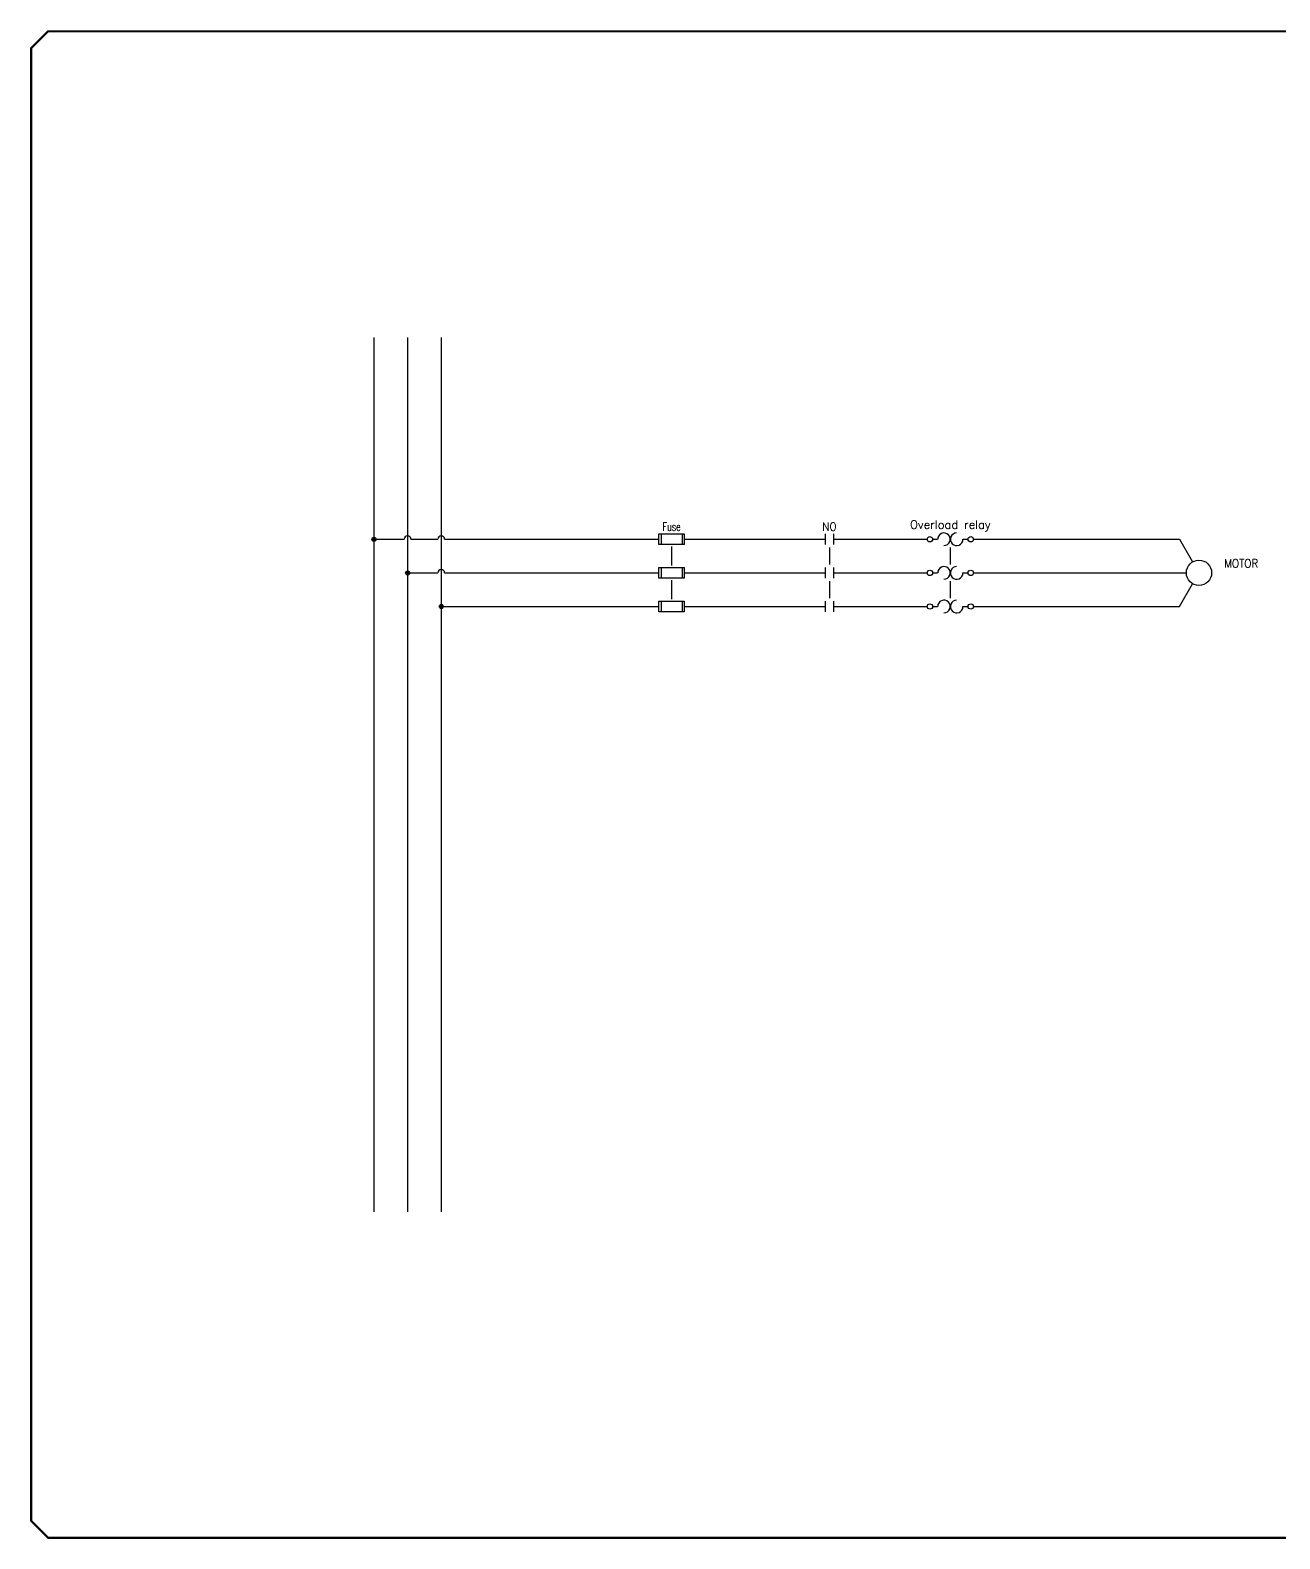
# Model space of a CAD drawing. Header units: inches. Extents: x 0 to 33.5, y 0 to 22.4.
# Drawn here: x 0.02 to 18.59, y 0.02 to 22.44 of the extents above; entities that cross this region are included whole.
import ezdxf
from ezdxf.enums import TextEntityAlignment as Align

# ---------------------------------------------------------------- set-up
doc = ezdxf.new("R2010")
doc.units = ezdxf.units.IN
doc.header["$MEASUREMENT"] = 0
for name, color, linetype in [('LINK', 9, 'Continuous'), ('SYMS', 7, 'Continuous'), ('TAGS', 150, 'Continuous'), ('TITLE', 7, 'Continuous'), ('WIRES', 7, 'Continuous')]:
    doc.layers.add(name, color=color, linetype=linetype)
doc.styles.add('ITALIC', font='ITALIC')
doc.styles.add('SIMPLEX', font='SIMPLEX')
doc.styles.add('WD', font='romans.shx')

# ---------------------------------------------------------------- blocks, each defined once
blk = doc.blocks.new('NO_NUM_acade_title')
at = {"layer": 'TITLE', "const_width": 0.0312}
blk.add_lwpolyline([(30.594, 0.281), (30.594, 22.177), (30.344, 22.427), (0.281, 22.427), (0.031, 22.177), (0.031, 0.281), (0.281, 0.031), (30.344, 0.031)], close=True, dxfattribs=at)
at = {"layer": 'TITLE', "color": 1, "style": 'ITALIC'}
for tag, height, p in [('TITLE#1', 0.125, (32.156, 3.406)), ('TITLE#2', 0.125, (32.156, 3.204)), ('TITLE#3', 0.125, (32.156, 3.001)), ('TITLE#4', 0.125, (32.156, 2.799)), ('DWG#', 0.2, (32.156, 0.826))]:
    blk.add_attdef(tag, text='', height=height, dxfattribs=at).set_placement(p, align=Align.CENTER)
at = {"layer": 'TITLE', "color": 1, "style": 'SIMPLEX'}
blk.add_attdef('CAD#', (30.826, 1.958), '', height=0.0938, rotation=90, dxfattribs=at)
at = {"layer": 'TITLE', "color": 1}
for tag, p, height, style in [('ENGINEER', (31.237, 1.958), 0.0938, 'ITALIC'), ('CHKDBY', (32.424, 1.958), 0.0938, 'ITALIC'), ('JOB#', (31.464, 1.644), 0.0938, 'SIMPLEX'), ('DRAWNBY', (32.494, 1.644), 0.0938, 'ITALIC'), ('SCALE', (31.353, 1.344), 0.0938, 'SIMPLEX'), ('DATE', (32.408, 1.344), 0.0938, 'SIMPLEX'), ('SHTS', (32.532, 0.25), 0.2, 'ITALIC')]:
    blk.add_attdef(tag, p, '', height=height, dxfattribs=dict(at, style=style))
at = {"layer": 'TITLE', "color": 1, "style": 'ITALIC'}
blk.add_attdef('SH#', text='', height=0.2, dxfattribs=at).set_placement((31.881, 0.25), align=Align.RIGHT)
at = {"layer": 'TITLE', "color": 7, "flags": 9}
blk.add_attdef('WD_TB', (31.219, 0.031), '', height=0.125, dxfattribs=at)
blk = doc.blocks.new('WDDOT')
for radius in [0.03, 0.0187, 0.00929]:
    blk.add_circle((0, 0), radius)
blk = doc.blocks.new('HFU1')
for p, q in [((-0.188, -0.078), (-0.188, 0.078)), ((-0.188, 0.078), (0.188, 0.078)), ((-0.156, 0.078), (-0.156, -0.078)), ((0.156, 0.078), (0.156, -0.078)), ((0.188, 0.078), (0.188, -0.078)), ((0.188, -0.078), (-0.188, -0.078))]:
    blk.add_line(p, q)
at = {"style": 'WD', "width": 0.7}
for tag, p in [('INST', (0, 0.422)), ('TAG1', (0, 0.125)), ('LOC', (0, 0.266))]:
    blk.add_attdef(tag, text='', height=0.125, dxfattribs=at).set_placement(p, align=Align.CENTER)
at = {"linetype": 'Continuous', "style": 'WD', "flags": 9}
for tag, p in [('ASSYCODE', (0.157, 0.251)), ('MFG', (0.156, 0.083)), ('CAT', (0.156, 0.102))]:
    blk.add_attdef(tag, text='', height=0.01, dxfattribs=at).set_placement(p, align=Align.CENTER)
at = {"style": 'WD'}
for tag, p, height, flags in [('X4TERM01', (-0.188, 0), 0.0109, 1), ('FAMILY', (0.129, 0.108), 0.01, 9), ('X1TERM02', (0.188, 0), 0.0109, 1)]:
    blk.add_attdef(tag, p, '', height=height, dxfattribs=dict(at, flags=flags))
at = {"style": 'WD', "width": 0.7}
blk.add_attdef('RATING1', text='', height=0.0938, dxfattribs=at).set_placement((0, 0), align=Align.MIDDLE_CENTER)
at = {"style": 'WD'}
for tag, p in [('X2LINK', (0, 0.109)), ('X8LINK', (0, -0.109))]:
    blk.add_attdef(tag, p, '', height=0.01, dxfattribs=at)
at = {"linetype": 'Continuous', "style": 'WD', "width": 0.7, "flags": 8}
blk.add_attdef('TERM01', text='', height=0.1, dxfattribs=at).set_placement((-0.25, -0.016), align=Align.TOP_RIGHT)
at = {"style": 'WD', "width": 0.7}
for tag, p in [('DESC1', (0.047, -0.234)), ('DESC2', (0.047, -0.391)), ('DESC3', (0.047, -0.547))]:
    blk.add_attdef(tag, text='', height=0.125, dxfattribs=at).set_placement(p, align=Align.MIDDLE_LEFT)
at = {"linetype": 'Continuous', "style": 'WD', "width": 0.7, "flags": 8}
blk.add_attdef('TERM02', text='', height=0.1, dxfattribs=at).set_placement((0.25, -0.016), align=Align.TOP_LEFT)
blk = doc.blocks.new('HFU2')
for p, q in [((-0.188, -0.078), (-0.188, 0.078)), ((-0.188, 0.078), (0.188, 0.078)), ((-0.156, 0.078), (-0.156, -0.078)), ((0.156, 0.078), (0.156, -0.078)), ((0.188, 0.078), (0.188, -0.078)), ((0.188, -0.078), (-0.188, -0.078))]:
    blk.add_line(p, q)
at = {"style": 'WD', "width": 0.7}
for tag, p in [('INST', (0, 0.438)), ('TAG2', (0, 0.125)), ('LOC', (0, 0.281))]:
    blk.add_attdef(tag, text='', height=0.125, dxfattribs=at).set_placement(p, align=Align.CENTER)
at = {"linetype": 'Continuous', "style": 'WD', "flags": 9}
for tag, p in [('FAMILY', (0.157, 0.251)), ('ASSYCODE', (0.188, 0.235)), ('MFG', (0.156, 0.083)), ('CAT', (0.156, 0.102))]:
    blk.add_attdef(tag, text='', height=0.01, dxfattribs=at).set_placement(p, align=Align.CENTER)
at = {"style": 'WD', "flags": 1}
for tag, p in [('X4TERM01', (-0.188, 0)), ('X1TERM02', (0.188, 0))]:
    blk.add_attdef(tag, p, '', height=0.01, dxfattribs=at)
at = {"style": 'WD', "width": 0.7}
blk.add_attdef('RATING1', text='', height=0.0938, dxfattribs=at).set_placement((0, 0), align=Align.MIDDLE_CENTER)
at = {"style": 'WD'}
for tag, p in [('X2LINK', (0, 0.109)), ('X8LINK', (0, -0.109))]:
    blk.add_attdef(tag, p, '', height=0.01, dxfattribs=at)
at = {"linetype": 'Continuous', "style": 'WD', "width": 0.7, "flags": 8}
blk.add_attdef('TERM01', text='', height=0.1, dxfattribs=at).set_placement((-0.25, -0.016), align=Align.TOP_RIGHT)
at = {"style": 'WD', "width": 0.7}
for tag, p in [('DESC1', (0.04, -0.243)), ('DESC2', (0.047, -0.406)), ('DESC3', (0.047, -0.578))]:
    blk.add_attdef(tag, text='', height=0.125, dxfattribs=at).set_placement(p, align=Align.MIDDLE_LEFT)
at = {"linetype": 'Continuous', "style": 'WD', "width": 0.7, "flags": 8}
blk.add_attdef('TERM02', text='', height=0.1, dxfattribs=at).set_placement((0.25, -0.016), align=Align.TOP_LEFT)
blk = doc.blocks.new('HMS21')
at = {"linetype": 'Continuous'}
for p, q in [((-0.062, 0.08), (-0.062, -0.08)), ((0.062, 0.08), (0.062, -0.08))]:
    blk.add_line(p, q, dxfattribs=at)
at = {"style": 'WD'}
for tag, width, p in [('INST', 0.7, (0, 0.451)), ('TAG2', 0.9, (0, 0.125)), ('LOC', 0.7, (0, 0.281)), ('XREF', 0.7, (0, -0.297)), ('DESC1', 0.7, (0, -0.454)), ('DESC2', 0.7, (0, -0.61)), ('DESC3', 0.7, (0, -0.766))]:
    blk.add_attdef(tag, text='', height=0.125, dxfattribs=dict(at, width=width)).set_placement(p, align=Align.CENTER)
for tag, p, height, flags in [('X4TERM01', (-0.062, 0), 0.0125, 1), ('X1TERM02', (0.062, 0), 0.0125, 1), ('FAMILY', (0.097, 0.053), 0.01, 9), ('CONTACT', (0.097, 0.036), 0.01, 1)]:
    blk.add_attdef(tag, p, '', height=height, dxfattribs=dict(at, flags=flags))
for tag, p in [('X2LINK', (0, 0.125)), ('X8LINK', (0, -0.125))]:
    blk.add_attdef(tag, p, '', height=0.01, dxfattribs=at)
at = {"linetype": 'Continuous', "style": 'WD', "flags": 8}
blk.add_attdef('TERM01', text='', height=0.125, dxfattribs=at).set_placement((-0.125, -0.031), align=Align.TOP_RIGHT)
blk.add_attdef('TERM02', text='', height=0.125, dxfattribs=at).set_placement((0.125, -0.031), align=Align.TOP_LEFT)
blk = doc.blocks.new('HOL1')
for p, q in [((-0.264, 0), (-0.188, 0)), ((0.188, 0), (0.264, 0))]:
    blk.add_line(p, q)
at = {"linetype": 'Continuous'}
for centre in [(-0.304, 0), (0.304, 0)]:
    blk.add_circle(centre, 0.04, dxfattribs=at)
for centre, start, end in [((-0.094, 0), 270.001, 180.002), ((0.094, 0), 90, 0.001)]:
    blk.add_arc(centre, 0.0938, start, end)
at = {"style": 'WD', "width": 0.7}
for tag, p in [('INST', (0, 0.795)), ('LOC', (0, 0.625)), ('DESC1', (0, 0.469)), ('DESC2', (0, 0.312)), ('RATING1', (0, -0.266))]:
    blk.add_attdef(tag, text='', height=0.125, dxfattribs=at).set_placement(p, align=Align.CENTER)
at = {"style": 'WD'}
blk.add_attdef('TAG1', text='', height=0.125, dxfattribs=at).set_placement((0, 0.156), align=Align.CENTER)
for tag, p, height, flags in [('X4TERM01', (-0.344, 0), 0.0125, 1), ('FAMILY', (0.205, 0.152), 0.01, 9), ('X1TERM02', (0.344, 0), 0.0125, 1)]:
    blk.add_attdef(tag, p, '', height=height, dxfattribs=dict(at, flags=flags))
for tag, p in [('X2LINK', (0, 0.125)), ('X8LINK', (0, -0.125))]:
    blk.add_attdef(tag, p, '', height=0.01, dxfattribs=at)
at = {"linetype": 'Continuous', "style": 'WD', "flags": 9}
for tag, p in [('ASSYCODE', (0.219, 0.062)), ('MFG', (0.228, 0.089)), ('CAT', (0.23, 0.108))]:
    blk.add_attdef(tag, text='', height=0.01, dxfattribs=at).set_placement(p, align=Align.CENTER)
at = {"linetype": 'Continuous', "style": 'WD', "flags": 8}
blk.add_attdef('TERM01', text='', height=0.125, dxfattribs=at).set_placement((-0.406, -0.031), align=Align.TOP_RIGHT)
blk.add_attdef('TERM02', text='', height=0.125, dxfattribs=at).set_placement((0.406, -0.031), align=Align.TOP_LEFT)
blk = doc.blocks.new('HOL2')
for p, q in [((-0.264, 0), (-0.188, 0)), ((0.188, 0), (0.264, 0))]:
    blk.add_line(p, q)
at = {"linetype": 'Continuous'}
for centre in [(-0.304, 0), (0.304, 0)]:
    blk.add_circle(centre, 0.04, dxfattribs=at)
for centre, start, end in [((-0.094, 0), 270.001, 180.002), ((0.094, 0), 90, 0.001)]:
    blk.add_arc(centre, 0.0938, start, end)
at = {"style": 'WD', "width": 0.7}
for tag, p in [('INST', (0, 0.81)), ('LOC', (0, 0.641)), ('DESC1', (0, 0.484)), ('DESC2', (0, 0.328))]:
    blk.add_attdef(tag, text='', height=0.125, dxfattribs=at).set_placement(p, align=Align.CENTER)
at = {"style": 'WD'}
blk.add_attdef('TAG2', text='', height=0.125, dxfattribs=at).set_placement((0, 0.172), align=Align.CENTER)
for tag, p, height, flags in [('X4TERM01', (-0.344, 0), 0.0125, 1), ('FAMILY', (0.205, 0.152), 0.01, 9), ('X1TERM02', (0.344, 0), 0.0125, 1)]:
    blk.add_attdef(tag, p, '', height=height, dxfattribs=dict(at, flags=flags))
for tag, p in [('X2LINK', (0, 0.125)), ('X8LINK', (0, -0.125))]:
    blk.add_attdef(tag, p, '', height=0.01, dxfattribs=at)
at = {"linetype": 'Continuous', "style": 'WD', "flags": 8}
blk.add_attdef('TERM01', text='', height=0.125, dxfattribs=at).set_placement((-0.406, -0.016), align=Align.TOP_RIGHT)
blk.add_attdef('TERM02', text='', height=0.125, dxfattribs=at).set_placement((0.406, -0.016), align=Align.TOP_LEFT)
blk = doc.blocks.new('HMO13')
blk.add_circle((0, 0), 0.188)
at = {"style": 'WD'}
for tag, p, width in [('INST', (0.381, 0.403), 0.7), ('LOC', (0.381, 0.234), 0.7), ('TAG1', (0.375, 0.077), 0.9), ('DESC1', (0.376, -0.079), 0.9), ('DESC2', (0.376, -0.235), 0.9), ('RATING3', (0.375, -0.548), 0.8), ('DESC3', (0.376, -0.391), 0.9), ('RATING4', (0.375, -0.704), 0.8), ('WDTAGALT', (0.375, -0.875), 0.7)]:
    blk.add_attdef(tag, p, '', height=0.125, dxfattribs=dict(at, width=width))
at = {"style": 'WD', "width": 0.8}
blk.add_attdef('RATING1', text='', height=0.1, dxfattribs=at).set_placement((0, 0), align=Align.CENTER)
at = {"style": 'WD', "flags": 1}
for tag, p in [('X4TERM02', (-0.188, 0)), ('X0TERM01', (-0.094, 0.162)), ('X0TERM03', (-0.094, -0.162)), ('X0TERM04', (0.133, -0.133))]:
    blk.add_attdef(tag, p, '', height=0.0125, dxfattribs=at)
at = {"linetype": 'Continuous', "style": 'WD', "flags": 9}
blk.add_attdef('ASSYCODE', text='', height=0.01, dxfattribs=at).set_placement((0, 0.125), align=Align.CENTER)
at = {"style": 'WD', "flags": 9}
blk.add_attdef('FAMILY', text='', height=0.01, dxfattribs=at).set_placement((-0.005, 0.17), align=Align.CENTER)
at = {"linetype": 'Continuous', "style": 'WD', "flags": 1}
for tag, p in [('MFG', (0, 0.14)), ('CAT', (0, 0.159))]:
    blk.add_attdef(tag, text='', height=0.01, dxfattribs=at).set_placement(p, align=Align.MIDDLE)
at = {"style": 'WD', "width": 0.8}
blk.add_attdef('RATING2', text='', height=0.1, dxfattribs=at).set_placement((0, -0.031), align=Align.TOP_CENTER)

msp = doc.modelspace()

# ---------------------------------------------------------------- linework, layer by layer
at = {"layer": 'LINK'}
for points in [[(9.548, 14.766), (9.548, 14.484)], [(11.895, 14.75), (11.895, 14.5)], [(13.691, 14.75), (13.691, 14.5)], [(9.548, 14.266), (9.548, 13.984)], [(11.895, 14.25), (11.895, 14)], [(13.691, 14.25), (13.691, 14)]]:
    msp.add_lwpolyline(points, dxfattribs=at)
at = {"layer": 'WIRES'}
for p, q in [((5.125, 17.875), (5.125, 4.875)), ((5.625, 17.875), (5.625, 4.875)), ((6.125, 17.875), (6.125, 4.875)), ((5.125, 14.875), (5.575, 14.875)), ((5.675, 14.875), (6.075, 14.875)), ((6.175, 14.875), (9.361, 14.875)), ((9.736, 14.875), (11.832, 14.875)), ((11.957, 14.875), (13.347, 14.875)), ((14.035, 14.875), (17.099, 14.875)), ((17.099, 14.875), (17.293, 14.539)), ((5.625, 14.375), (6.075, 14.375)), ((6.175, 14.375), (9.361, 14.375)), ((9.736, 14.375), (11.832, 14.375)), ((11.957, 14.375), (13.347, 14.375)), ((14.035, 14.375), (17.199, 14.375)), ((17.098, 13.875), (17.293, 14.214)), ((6.125, 13.875), (9.361, 13.875)), ((9.736, 13.875), (11.832, 13.875)), ((11.957, 13.875), (13.347, 13.875)), ((14.035, 13.875), (17.098, 13.875))]:
    msp.add_line(p, q, dxfattribs=at)
for centre in [(5.625, 14.875), (6.125, 14.875), (6.125, 14.375)]:
    msp.add_arc(centre, 0.05, 0, 180, dxfattribs=at)

# ---------------------------------------------------------------- block references
msp.add_blockref('NO_NUM_acade_title', (0, 0))
at = {"layer": 'SYMS'}
ref = msp.add_blockref('HFU1', (9.548, 14.875), dxfattribs=at)
ref.add_attrib('TAG1', 'Fuse', dxfattribs={"layer": 'TAGS', "height": 0.125, "style": 'WD', "width": 0.7}).set_placement((9.548, 15), align=Align.CENTER)
ref = msp.add_blockref('HMS21', (11.895, 14.875), dxfattribs=at)
ref.add_attrib('TAG2', 'NO', dxfattribs={"layer": 'TAGS', "height": 0.125, "style": 'WD', "width": 0.9}).set_placement((11.895, 15), align=Align.CENTER)
ref = msp.add_blockref('HOL1', (13.691, 14.875), dxfattribs=at)
ref.add_attrib('TAG1', 'Overload relay', dxfattribs={"layer": 'TAGS', "height": 0.125, "style": 'WD'}).set_placement((13.691, 15.031), align=Align.CENTER)
for name, p in [('WDDOT', (5.125, 14.875)), ('WDDOT', (5.625, 14.375)), ('HFU2', (9.548, 14.375)), ('HMS21', (11.895, 14.375)), ('HOL2', (13.691, 14.375)), ('WDDOT', (6.125, 13.875)), ('HFU2', (9.548, 13.875)), ('HMS21', (11.895, 13.875)), ('HOL2', (13.691, 13.875))]:
    msp.add_blockref(name, p, dxfattribs=at)
ref = msp.add_blockref('HMO13', (17.387, 14.376), dxfattribs=at)
ref.add_attrib('TAG1', 'MOTOR', (17.762, 14.454), dxfattribs={"layer": 'TAGS', "height": 0.125, "style": 'WD', "width": 0.9})

doc.saveas('drawing.dxf')
